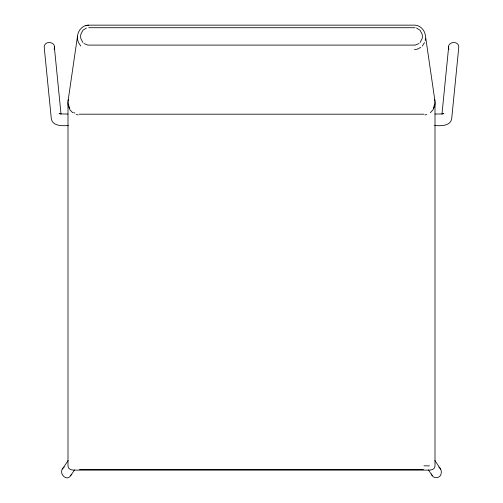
<?xml version="1.0" encoding="UTF-8"?>
<svg xmlns="http://www.w3.org/2000/svg" width="503" height="503" viewBox="0 0 503 503"><rect width="100%" height="100%" fill="white"/><g stroke="black" fill="none" stroke-linecap="round" stroke-linejoin="round"><path stroke-width="0.75" d="M434.586 125.593C440.37 125.819 450.185 126.479 451.675 118.884L458.648 48.646C460.39 39.756 445.759 40.982 448.909 49.451M441.974 114.238L448.682 46.616M67.999 101.342L77.493 36.317M425.173 40.542L425.507 38.442M54.091 49.451C57.241 40.982 42.61 39.756 44.352 48.646L51.325 118.884C52.815 126.479 62.63 125.819 68.414 125.593M433.517 108.29L434.441 104.605M71.464 474.159C67.459 483.873 56.518 472.065 64.283 467.029M424.507 42.541L422.294 46.018M62.466 469.029L68.112 460.509M70.722 475.631L74.563 469.884M420.049 42.579L422.105 38.668A10.645 10.073 0 0 0 422.105 34.147L420.049 30.237L416.49 27.979M430.304 112.766L433.033 109.767L434.661 105.919A14.901 14.103 0 0 0 434.661 99.6M443.187 113.873L443.866 113.427L442.326 113.93L435.038 114.055M418.986 43.554L415.126 45.1L87.874 45.1L84.014 43.554M420.81 47.383L417.314 49.175L414.434 49.546M85.736 25.515C81.769 26.722 78.808 30.249 77.827 34.217A14.901 14.103 0 0 0 77.827 40.542L78.493 42.541L80.706 46.018M86.422 28.017L82.951 30.237L80.895 34.147A10.645 10.073 0 0 0 80.895 38.668L82.951 42.579M424.897 114.929L426.802 114.558M88.578 25.15L415.384 25.15C420.961 25.703 425.142 30.897 425.507 36.317L435.001 101.342M88.748 27.715L415.126 27.715M67.962 114.055L60.674 113.93L59.134 113.427L59.813 113.873M79.072 114.194L423.928 114.194M79.487 469.538L423.507 469.538M423.928 465.816L429.461 465.866M76.198 114.558L78.103 114.929M73.576 112.634L74.953 113.024M438.868 467.13L440.194 468.444L441.043 470.198A6.552 6.533 -41 0 1 441.225 473.172C440.886 478.642 432.599 479.441 431.48 473.971M72.696 112.766L69.967 109.767L68.339 105.919A14.901 14.103 0 0 1 68.339 99.6M434.888 460.509L440.534 469.029M428.437 469.884L432.278 475.631M68.559 104.605L69.483 108.29M54.318 46.616L61.026 114.238M435.001 102.392L435.001 466.224C434.334 471.229 428.072 469.915 424.576 470.123L78.424 470.123C74.928 469.915 68.666 471.229 67.999 466.224L67.999 102.392M87.597 25.213L85.686 25.584L88.566 25.213L87.597 25.213"/></g></svg>
